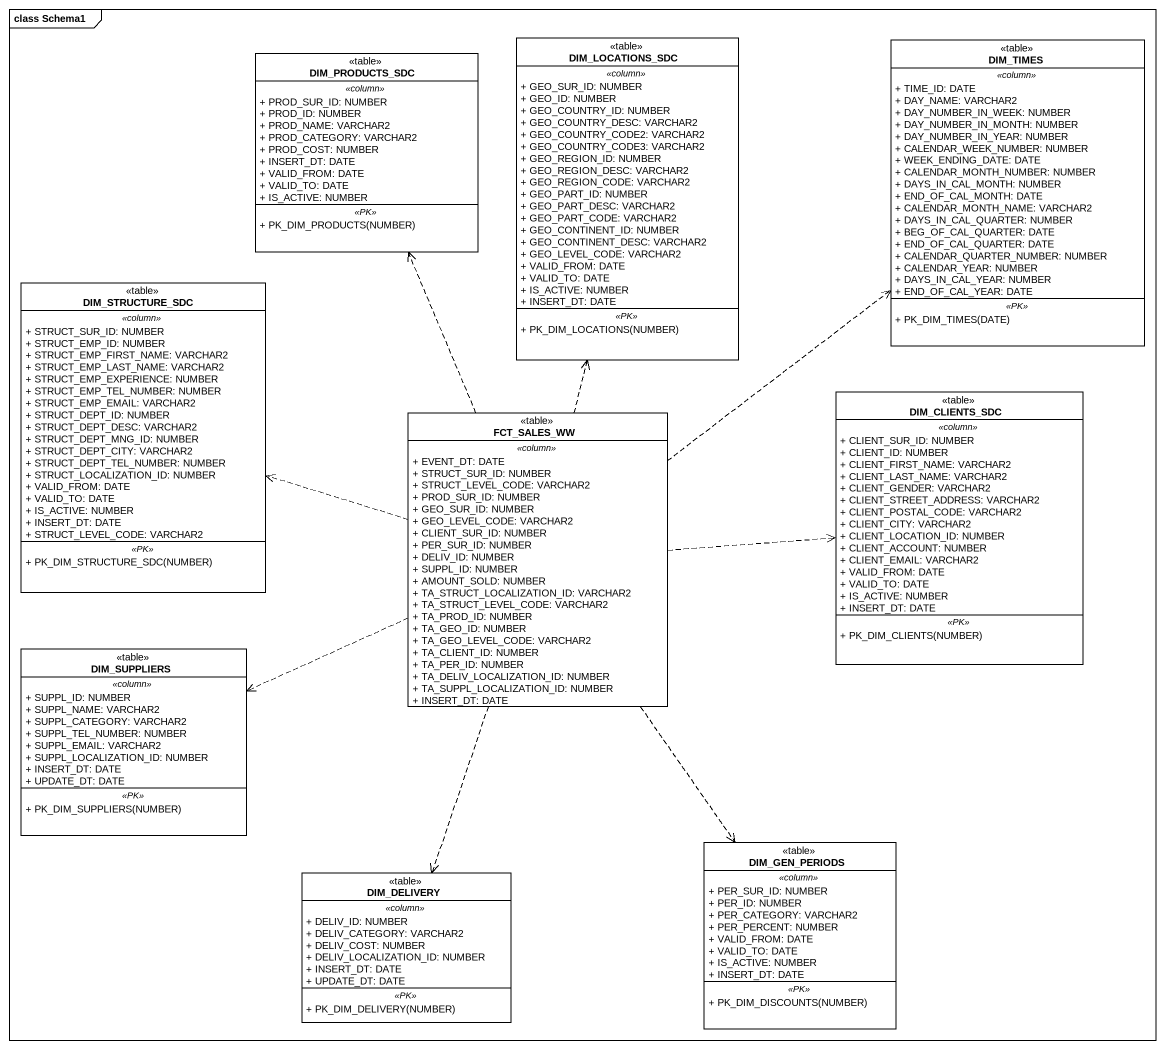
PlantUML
@startuml
mainframe class Schema1
hide circle
hide empty members
skinparam classAttributeIconSize 0
class DIM_PRODUCTS_SDC <<table>> {
  .. <<column>> ..
  + PROD_SUR_ID: NUMBER
  + PROD_ID: NUMBER
  + PROD_NAME: VARCHAR2
  + PROD_CATEGORY: VARCHAR2
  + PROD_COST: NUMBER
  + INSERT_DT: DATE
  + VALID_FROM: DATE
  + VALID_TO: DATE
  + IS_ACTIVE: NUMBER
  .. <<PK>> ..
  + PK_DIM_PRODUCTS(NUMBER)
}
class DIM_LOCATIONS_SDC <<table>> {
  .. <<column>> ..
  + GEO_SUR_ID: NUMBER
  + GEO_ID: NUMBER
  + GEO_COUNTRY_ID: NUMBER
  + GEO_COUNTRY_DESC: VARCHAR2
  + GEO_COUNTRY_CODE2: VARCHAR2
  + GEO_COUNTRY_CODE3: VARCHAR2
  + GEO_REGION_ID: NUMBER
  + GEO_REGION_DESC: VARCHAR2
  + GEO_REGION_CODE: VARCHAR2
  + GEO_PART_ID: NUMBER
  + GEO_PART_DESC: VARCHAR2
  + GEO_PART_CODE: VARCHAR2
  + GEO_CONTINENT_ID: NUMBER
  + GEO_CONTINENT_DESC: VARCHAR2
  + GEO_LEVEL_CODE: VARCHAR2
  + VALID_FROM: DATE
  + VALID_TO: DATE
  + IS_ACTIVE: NUMBER
  + INSERT_DT: DATE
  .. <<PK>> ..
  + PK_DIM_LOCATIONS(NUMBER)
}
class DIM_TIMES <<table>> {
  .. <<column>> ..
  + TIME_ID: DATE
  + DAY_NAME: VARCHAR2
  + DAY_NUMBER_IN_WEEK: NUMBER
  + DAY_NUMBER_IN_MONTH: NUMBER
  + DAY_NUMBER_IN_YEAR: NUMBER
  + CALENDAR_WEEK_NUMBER: NUMBER
  + WEEK_ENDING_DATE: DATE
  + CALENDAR_MONTH_NUMBER: NUMBER
  + DAYS_IN_CAL_MONTH: NUMBER
  + END_OF_CAL_MONTH: DATE
  + CALENDAR_MONTH_NAME: VARCHAR2
  + DAYS_IN_CAL_QUARTER: NUMBER
  + BEG_OF_CAL_QUARTER: DATE
  + END_OF_CAL_QUARTER: DATE
  + CALENDAR_QUARTER_NUMBER: NUMBER
  + CALENDAR_YEAR: NUMBER
  + DAYS_IN_CAL_YEAR: NUMBER
  + END_OF_CAL_YEAR: DATE
  .. <<PK>> ..
  + PK_DIM_TIMES(DATE)
}
class DIM_STRUCTURE_SDC <<table>> {
  .. <<column>> ..
  + STRUCT_SUR_ID: NUMBER
  + STRUCT_EMP_ID: NUMBER
  + STRUCT_EMP_FIRST_NAME: VARCHAR2
  + STRUCT_EMP_LAST_NAME: VARCHAR2
  + STRUCT_EMP_EXPERIENCE: NUMBER
  + STRUCT_EMP_TEL_NUMBER: NUMBER
  + STRUCT_EMP_EMAIL: VARCHAR2
  + STRUCT_DEPT_ID: NUMBER
  + STRUCT_DEPT_DESC: VARCHAR2
  + STRUCT_DEPT_MNG_ID: NUMBER
  + STRUCT_DEPT_CITY: VARCHAR2
  + STRUCT_DEPT_TEL_NUMBER: NUMBER
  + STRUCT_LOCALIZATION_ID: NUMBER
  + VALID_FROM: DATE
  + VALID_TO: DATE
  + IS_ACTIVE: NUMBER
  + INSERT_DT: DATE
  + STRUCT_LEVEL_CODE: VARCHAR2
  .. <<PK>> ..
  + PK_DIM_STRUCTURE_SDC(NUMBER)
}
class DIM_CLIENTS_SDC <<table>> {
  .. <<column>> ..
  + CLIENT_SUR_ID: NUMBER
  + CLIENT_ID: NUMBER
  + CLIENT_FIRST_NAME: VARCHAR2
  + CLIENT_LAST_NAME: VARCHAR2
  + CLIENT_GENDER: VARCHAR2
  + CLIENT_STREET_ADDRESS: VARCHAR2
  + CLIENT_POSTAL_CODE: VARCHAR2
  + CLIENT_CITY: VARCHAR2
  + CLIENT_LOCATION_ID: NUMBER
  + CLIENT_ACCOUNT: NUMBER
  + CLIENT_EMAIL: VARCHAR2
  + VALID_FROM: DATE
  + VALID_TO: DATE
  + IS_ACTIVE: NUMBER
  + INSERT_DT: DATE
  .. <<PK>> ..
  + PK_DIM_CLIENTS(NUMBER)
}
class FCT_SALES_WW <<table>> {
  .. <<column>> ..
  + EVENT_DT: DATE
  + STRUCT_SUR_ID: NUMBER
  + STRUCT_LEVEL_CODE: VARCHAR2
  + PROD_SUR_ID: NUMBER
  + GEO_SUR_ID: NUMBER
  + GEO_LEVEL_CODE: VARCHAR2
  + CLIENT_SUR_ID: NUMBER
  + PER_SUR_ID: NUMBER
  + DELIV_ID: NUMBER
  + SUPPL_ID: NUMBER
  + AMOUNT_SOLD: NUMBER
  + TA_STRUCT_LOCALIZATION_ID: VARCHAR2
  + TA_STRUCT_LEVEL_CODE: VARCHAR2
  + TA_PROD_ID: NUMBER
  + TA_GEO_ID: NUMBER
  + TA_GEO_LEVEL_CODE: VARCHAR2
  + TA_CLIENT_ID: NUMBER
  + TA_PER_ID: NUMBER
  + TA_DELIV_LOCALIZATION_ID: NUMBER
  + TA_SUPPL_LOCALIZATION_ID: NUMBER
  + INSERT_DT: DATE
}
class DIM_SUPPLIERS <<table>> {
  .. <<column>> ..
  + SUPPL_ID: NUMBER
  + SUPPL_NAME: VARCHAR2
  + SUPPL_CATEGORY: VARCHAR2
  + SUPPL_TEL_NUMBER: NUMBER
  + SUPPL_EMAIL: VARCHAR2
  + SUPPL_LOCALIZATION_ID: NUMBER
  + INSERT_DT: DATE
  + UPDATE_DT: DATE
  .. <<PK>> ..
  + PK_DIM_SUPPLIERS(NUMBER)
}
class DIM_GEN_PERIODS <<table>> {
  .. <<column>> ..
  + PER_SUR_ID: NUMBER
  + PER_ID: NUMBER
  + PER_CATEGORY: VARCHAR2
  + PER_PERCENT: NUMBER
  + VALID_FROM: DATE
  + VALID_TO: DATE
  + IS_ACTIVE: NUMBER
  + INSERT_DT: DATE
  .. <<PK>> ..
  + PK_DIM_DISCOUNTS(NUMBER)
}
class DIM_DELIVERY <<table>> {
  .. <<column>> ..
  + DELIV_ID: NUMBER
  + DELIV_CATEGORY: VARCHAR2
  + DELIV_COST: NUMBER
  + DELIV_LOCALIZATION_ID: NUMBER
  + INSERT_DT: DATE
  + UPDATE_DT: DATE
  .. <<PK>> ..
  + PK_DIM_DELIVERY(NUMBER)
}
FCT_SALES_WW .up.> DIM_PRODUCTS_SDC
FCT_SALES_WW .up.> DIM_LOCATIONS_SDC
FCT_SALES_WW .up.> DIM_TIMES
FCT_SALES_WW .left.> DIM_STRUCTURE_SDC
FCT_SALES_WW .right.> DIM_CLIENTS_SDC
FCT_SALES_WW .left.> DIM_SUPPLIERS
FCT_SALES_WW ..> DIM_GEN_PERIODS
FCT_SALES_WW ..> DIM_DELIVERY
@enduml
